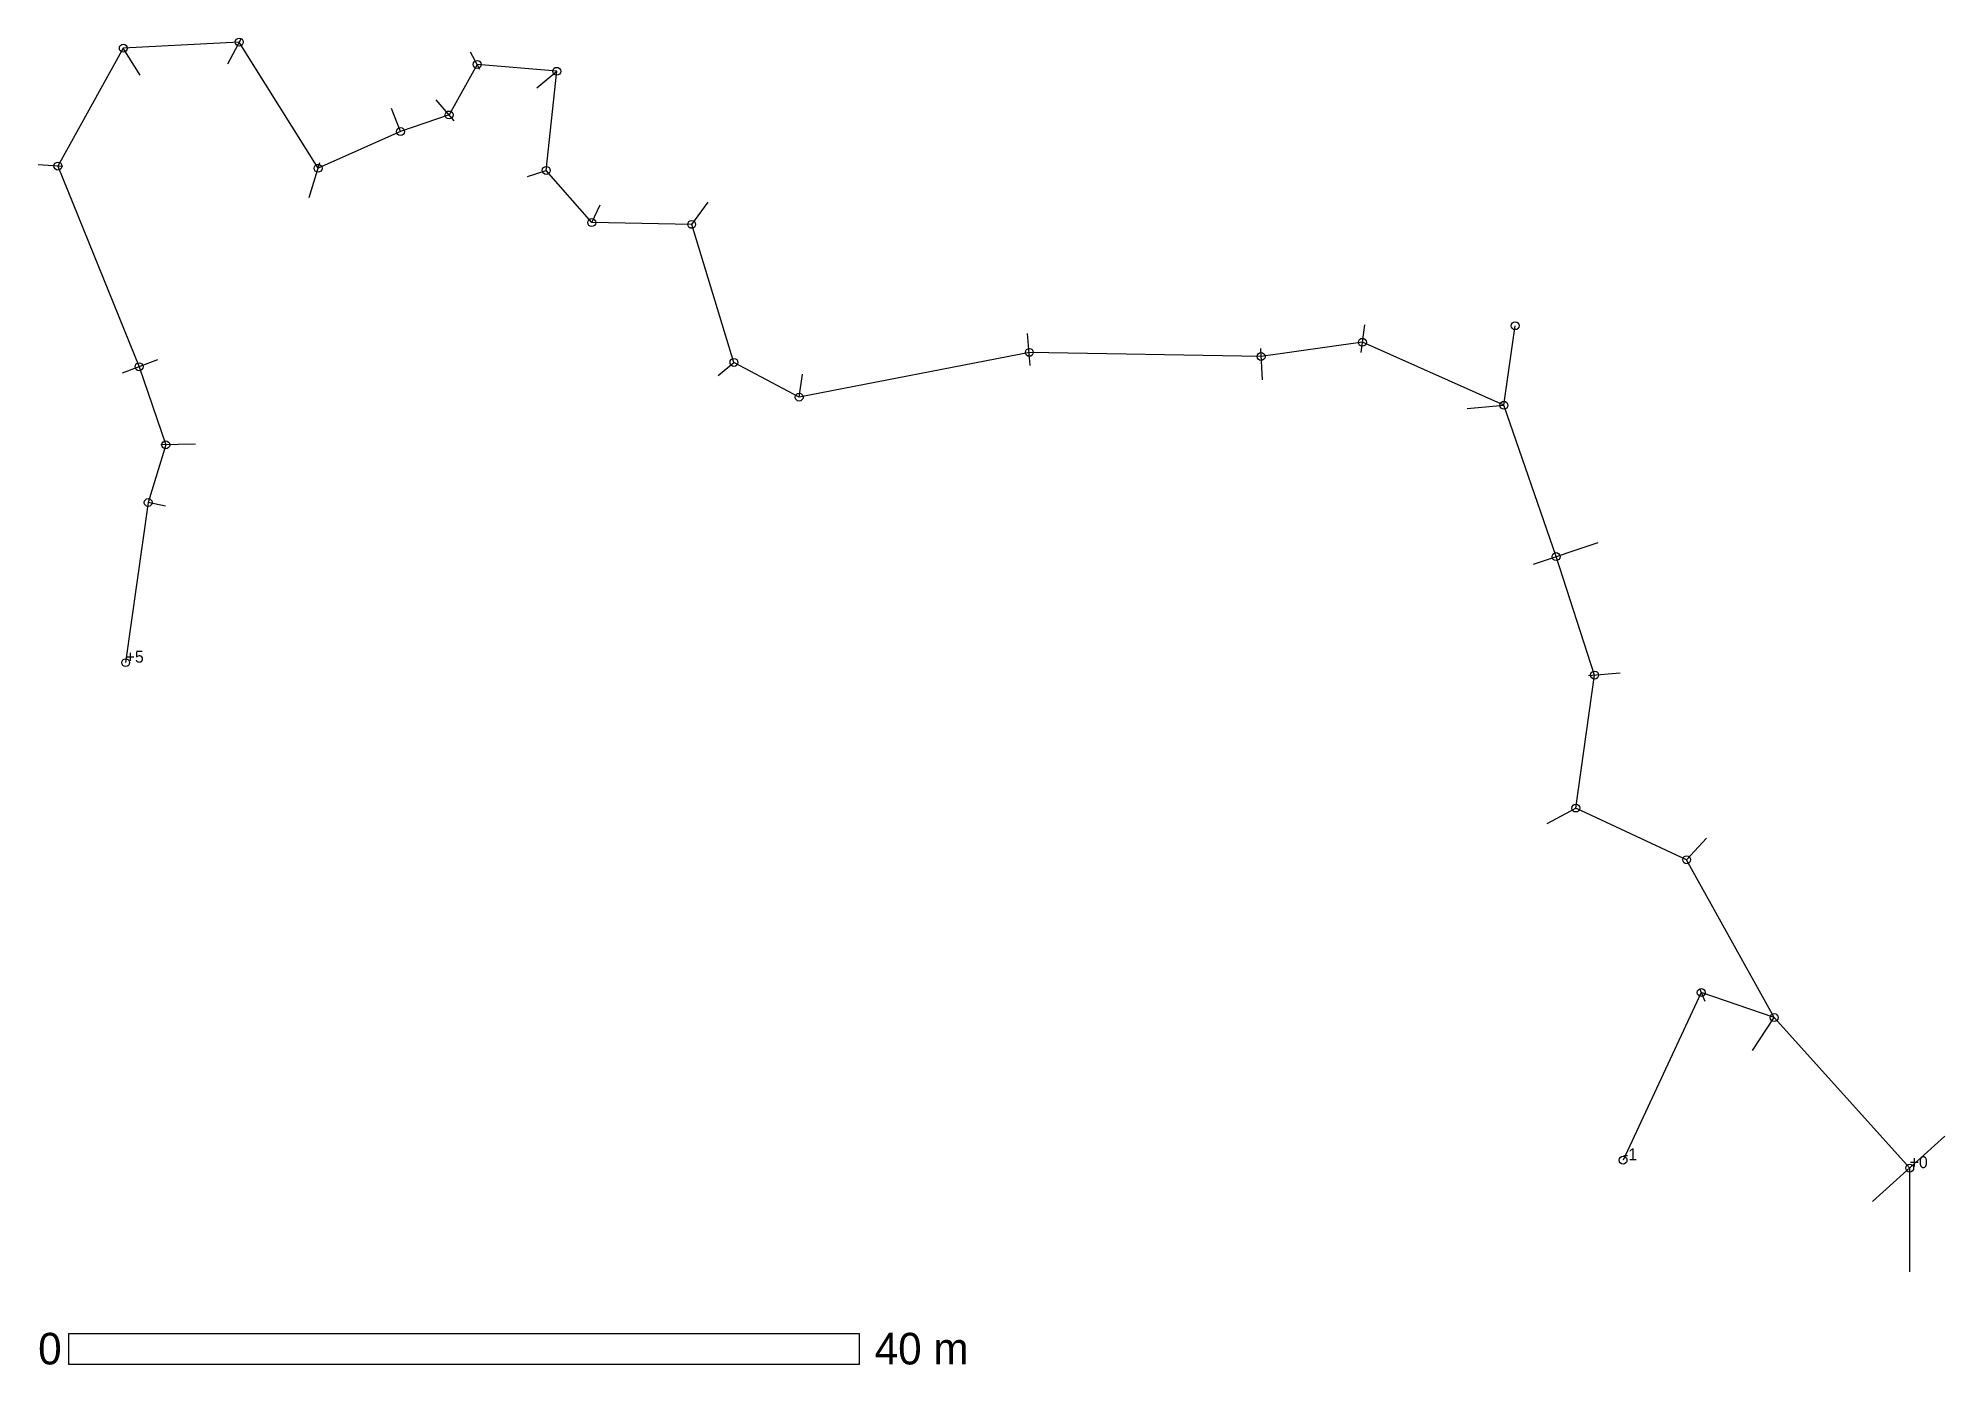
# Model space of a CAD drawing. Extents: x -94.7 to 1.8, y -10 to 57.2.
import ezdxf

# ---------------------------------------------------------------- set-up
doc = ezdxf.new("R2010")
doc.units = 0
for name, color, linetype in [('CHEMINEMENTS', 1, 'CONTINUOUS'), ('ECHELLE', 7, 'CONTINUOUS'), ('LARGEURS', 4, 'CONTINUOUS'), ('POINTS', 6, 'CONTINUOUS'), ('PROFONDEURS', 2, 'CONTINUOUS')]:
    doc.layers.add(name, color=color, linetype=linetype)

msp = doc.modelspace()

# ---------------------------------------------------------------- linework, layer by layer
at = {"layer": 'CHEMINEMENTS'}
for p, q in [((-84.55, 57.01), (-90.42, 56.7)), ((-80.56, 50.62), (-84.55, 57.01)), ((-90.42, 56.7), (-93.73, 50.73)), ((-72.51, 55.88), (-73.93, 53.32)), ((-68.48, 55.53), (-72.51, 55.88)), ((-69.01, 50.51), (-68.48, 55.53)), ((-73.93, 53.32), (-76.39, 52.48)), ((-76.39, 52.48), (-80.56, 50.62)), ((-93.73, 50.73), (-89.62, 40.57)), ((-66.71, 47.87), (-69.01, 50.51)), ((-61.65, 47.78), (-66.71, 47.87)), ((-59.51, 40.79), (-61.65, 47.78)), ((-20.54, 38.62), (-19.97, 42.65)), ((-27.7, 41.81), (-32.83, 41.09)), ((-20.54, 38.62), (-27.7, 41.81)), ((-89.62, 40.57), (-88.27, 36.62)), ((-56.21, 39.03), (-59.51, 40.79)), ((-44.56, 41.3), (-56.21, 39.03)), ((-32.83, 41.09), (-44.56, 41.3)), ((-17.9, 30.96), (-20.54, 38.62)), ((-88.27, 36.62), (-89.16, 33.7)), ((-89.16, 33.7), (-90.3, 25.59)), ((-15.95, 24.96), (-17.9, 30.96)), ((-16.9, 18.23), (-15.95, 24.96)), ((-11.29, 15.61), (-16.9, 18.23)), ((-6.86, 7.62), (-11.29, 15.61)), ((-10.55, 8.89), (-14.51, 0.4)), ((-6.86, 7.62), (-10.55, 8.89)), ((0, 0), (-6.86, 7.62)), ((0, 0), (0, 0)), ((0, 0), (0, 0))]:
    msp.add_line(p, q, dxfattribs=at)
at = {"layer": 'ECHELLE'}
for p, q in [((-93.17, -8.38), (-53.17, -8.38)), ((-93.17, -9.94), (-93.17, -8.38)), ((-53.17, -8.38), (-53.17, -9.94)), ((-53.17, -9.94), (-93.17, -9.94))]:
    msp.add_line(p, q, dxfattribs=at)
at = {"layer": 'LARGEURS'}
for p, q in [((-85.13, 55.9), (-84.46, 57.18)), ((-89.57, 55.34), (-90.42, 56.7)), ((-72.37, 55.62), (-72.84, 56.5)), ((-69.48, 54.7), (-68.48, 55.53)), ((-73.68, 53.02), (-74.58, 54.09)), ((-76.39, 52.48), (-76.85, 53.64)), ((-93.48, 50.71), (-94.73, 50.79)), ((-81.02, 49.14), (-80.47, 50.91)), ((-69.96, 50.21), (-69.01, 50.51)), ((-66.71, 47.87), (-66.29, 48.77)), ((-61.65, 47.78), (-60.81, 48.9)), ((-27.77, 41.29), (-27.58, 42.7)), ((-19.97, 42.65), (-19.97, 42.65)), ((-44.51, 40.63), (-44.65, 42.26)), ((-88.69, 40.92), (-90.47, 40.25)), ((-60.31, 40.13), (-59.51, 40.79)), ((-32.75, 39.91), (-32.85, 41.49)), ((-56.21, 39.03), (-56.04, 40.2)), ((-22.4, 38.45), (-20.54, 38.62)), ((-86.77, 36.65), (-88.52, 36.62)), ((-88.28, 33.51), (-89.16, 33.7)), ((-19.04, 30.58), (-15.76, 31.67)), ((-90.3, 25.59), (-90.3, 25.59)), ((-16.25, 24.94), (-14.65, 25.08)), ((-18.35, 17.44), (-16.9, 18.23)), ((-11.29, 15.61), (-10.28, 16.7)), ((-10.36, 8.43), (-10.63, 9.07)), ((-7.96, 5.95), (-6.86, 7.62)), ((-1.88, -1.69), (1.78, 1.61)), ((-14.51, 0.4), (-14.51, 0.4)), ((0, -5.26), (0, 0))]:
    msp.add_line(p, q, dxfattribs=at)
at = {"layer": 'POINTS'}
for centre in [(-84.55, 57.01), (-90.42, 56.7), (-72.51, 55.88), (-68.48, 55.53), (-73.93, 53.32), (-76.39, 52.48), (-93.73, 50.73), (-80.56, 50.62), (-69.01, 50.51), (-66.71, 47.87), (-61.65, 47.78), (-19.97, 42.65), (-44.56, 41.3), (-27.7, 41.81), (-89.62, 40.57), (-59.51, 40.79), (-32.83, 41.09), (-56.21, 39.03), (-20.54, 38.62), (-88.27, 36.62), (-89.16, 33.7), (-17.9, 30.96), (-90.3, 25.59), (-15.95, 24.96), (-16.9, 18.23), (-11.29, 15.61), (-10.55, 8.89), (-6.86, 7.62), (-14.51, 0.4), (0, 0), (0, 0)]:
    msp.add_circle(centre, 0.2, dxfattribs=at)

# ---------------------------------------------------------------- texts
at = {"layer": 'ECHELLE'}
for s, p in [('0', (-94.73, -9.94)), ('40 m', (-52.39, -9.94))]:
    msp.add_text(s, height=1.6, dxfattribs=at).set_placement(p)
at = {"layer": 'PROFONDEURS'}
for s, p in [('+5', (-90.3, 25.59)), ('-1', (-14.51, 0.4)), ('+0', (0, 0))]:
    msp.add_text(s, height=0.6, dxfattribs=at).set_placement(p)

doc.saveas('drawing.dxf')
